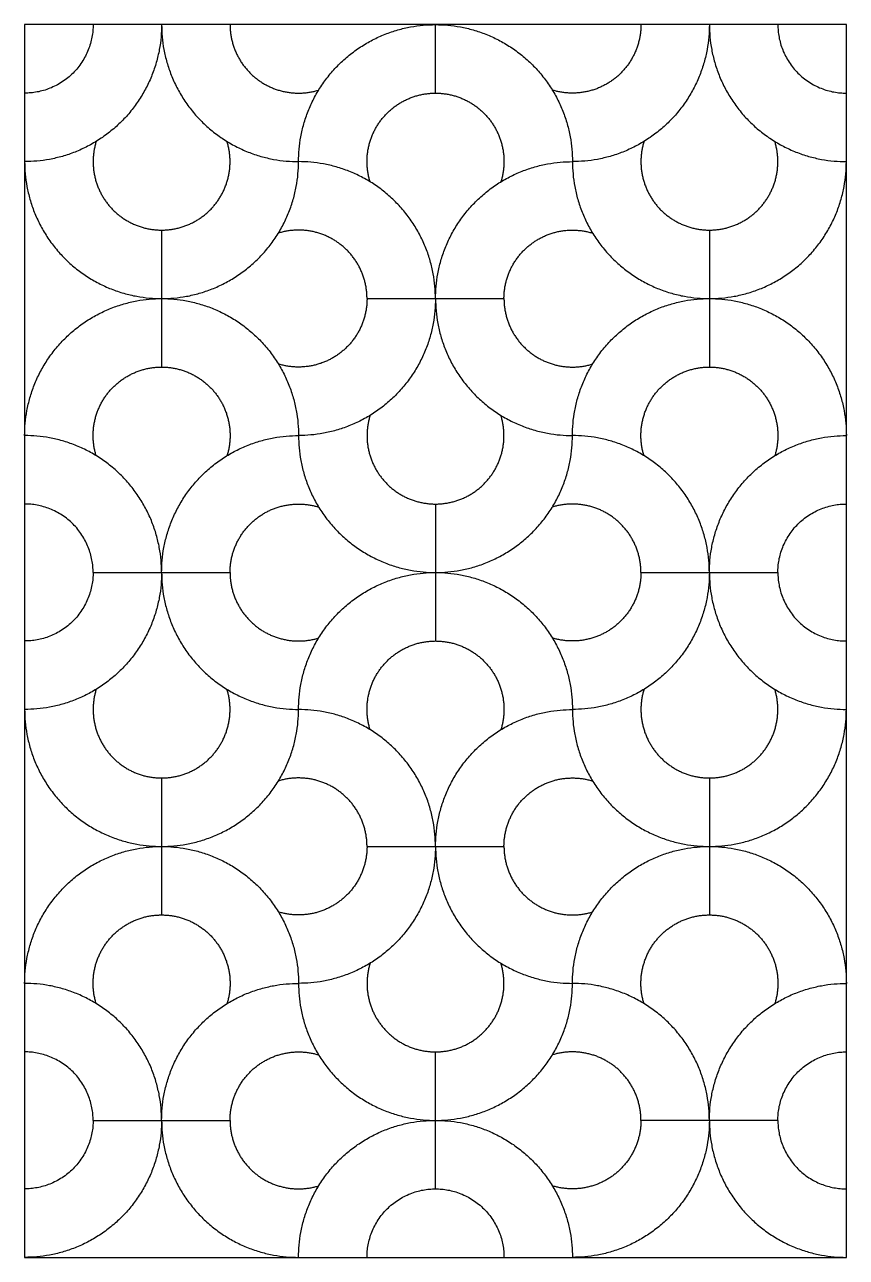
# Model space of a CAD drawing. Header units: millimetres. Extents: x -114 to 113, y -120 to 101.
# Drawn here: x 30.5 to 75.9, y 33.3 to 101.4 of the extents above; entities that cross this region are included whole.
import ezdxf

# ---------------------------------------------------------------- set-up
doc = ezdxf.new("R2010")
doc.units = ezdxf.units.MM
doc.header["$MEASUREMENT"] = 0
doc.layers.add('Layer 03', color=5, linetype='Continuous')

msp = doc.modelspace()

# ---------------------------------------------------------------- linework, layer by layer
at = {"layer": 'Layer 03'}
for p, q in [((75.913, 101.417), (30.519, 101.417)), ((30.519, 101.417), (30.519, 33.325)), ((75.913, 33.325), (75.913, 101.417))]:
    msp.add_line(p, q, dxfattribs=at)
for points in [[(53.216, 97.634), (53.216, 101.417)], [(38.084, 90.068), (38.084, 82.502)], [(68.347, 90.068), (68.347, 82.502)], [(49.433, 86.285), (56.999, 86.285)], [(53.216, 74.937), (53.216, 67.371)], [(34.301, 71.154), (41.867, 71.154)], [(64.565, 71.154), (72.13, 71.154)], [(38.084, 59.805), (38.084, 52.239)], [(68.347, 59.805), (68.347, 52.239)], [(49.433, 56.022), (56.999, 56.022)], [(53.216, 37.108), (53.216, 44.674)], [(34.301, 40.891), (41.867, 40.891)], [(72.13, 40.891), (64.565, 40.891)], [(30.519, 33.325), (75.913, 33.325)]]:
    msp.add_lwpolyline(points, dxfattribs=at)
for points in [[(34.301, 101.417), (34.301, 97.634), (30.519, 97.634)], [(38.084, 101.417), (38.084, 93.851), (30.519, 93.851)], [(38.084, 101.417), (38.084, 93.851), (45.65, 93.851)], [(68.347, 101.417), (68.347, 93.851), (60.782, 93.851)], [(68.347, 101.417), (68.347, 93.851), (75.913, 93.851)], [(72.13, 101.417), (72.13, 97.634), (75.913, 97.634)], [(53.216, 86.285), (53.216, 93.851), (45.65, 93.851)], [(53.216, 86.285), (53.216, 93.851), (60.782, 93.851)], [(53.216, 86.285), (53.216, 78.72), (45.65, 78.72)], [(53.216, 86.285), (53.216, 78.72), (60.782, 78.72)], [(38.084, 71.154), (38.084, 78.72), (30.519, 78.72)], [(38.084, 71.154), (38.084, 78.72), (45.65, 78.72)], [(68.347, 71.154), (68.347, 78.72), (60.782, 78.72)], [(68.347, 71.154), (68.347, 78.72), (75.913, 78.72)], [(34.301, 71.154), (34.301, 74.937), (30.519, 74.937)], [(72.13, 71.154), (72.13, 74.937), (75.913, 74.937)], [(38.084, 71.154), (38.084, 63.588), (30.519, 63.588)], [(34.301, 71.154), (34.301, 67.371), (30.519, 67.371)], [(38.084, 71.154), (38.084, 63.588), (45.65, 63.588)], [(68.347, 71.154), (68.347, 63.588), (60.782, 63.588)], [(68.347, 71.154), (68.347, 63.588), (75.913, 63.588)], [(72.13, 71.154), (72.13, 67.371), (75.913, 67.371)], [(53.216, 56.022), (53.216, 63.588), (45.65, 63.588)], [(53.216, 56.022), (53.216, 63.588), (60.782, 63.588)], [(53.216, 56.022), (53.216, 48.457), (45.65, 48.457)], [(53.216, 56.022), (53.216, 48.457), (60.782, 48.457)], [(38.084, 40.891), (38.084, 48.457), (30.519, 48.457)], [(38.084, 40.891), (38.084, 48.457), (45.65, 48.457)], [(68.347, 40.891), (68.347, 48.457), (60.782, 48.457)], [(68.347, 40.891), (68.347, 48.457), (75.913, 48.457)], [(34.301, 40.891), (34.301, 44.674), (30.519, 44.674)], [(72.13, 40.891), (72.13, 44.674), (75.913, 44.674)], [(38.084, 40.891), (38.084, 33.325), (30.519, 33.325)], [(34.301, 40.891), (34.301, 37.108), (30.519, 37.108)], [(38.084, 40.891), (38.084, 33.325), (45.65, 33.325)], [(68.347, 40.891), (68.347, 33.325), (60.782, 33.325)], [(68.347, 40.891), (68.347, 33.325), (75.913, 33.325)], [(72.13, 40.891), (72.13, 37.108), (75.913, 37.108)]]:
    msp.add_rational_spline(points, [1, 0.707106781187, 1], degree=2, dxfattribs=at)
for points, weights, knots in [([(41.867, 101.417), (41.867, 99.508), (43.403, 98.374), (44.939, 97.24), (46.763, 97.801)], [1, 0.892754093962, 1, 0.892754093962, 1], [0, 0, 0, 24.52745, 24.52745, 49.0549, 49.0549, 49.0549]), ([(45.65, 93.851), (45.65, 101.417), (53.216, 101.417), (60.782, 101.417), (60.782, 93.851)], [1, 0.707106781187, 1, 0.707106781187, 1], [0, 0, 0, 66.497045, 66.497045, 132.994089, 132.994089, 132.994089]), ([(64.565, 101.417), (64.565, 99.508), (63.029, 98.374), (61.493, 97.24), (59.668, 97.801)], [1, 0.892754093962, 1, 0.892754093962, 1], [0, 0, 0, 24.52745, 24.52745, 49.0549, 49.0549, 49.0549]), ([(49.6, 92.738), (49.039, 94.562), (50.173, 96.098), (51.307, 97.634), (53.216, 97.634), (55.125, 97.634), (56.259, 96.098), (57.393, 94.562), (56.831, 92.738)], [1, 0.892754093962, 1, 0.892754093962, 1, 0.892754093962, 1, 0.892754093962, 1], [-15.806378, -15.806378, -15.806378, 9.235717, 9.235717, 34.277812, 34.277812, 59.319907, 59.319907, 84.362002, 84.362002, 84.362002]), ([(34.469, 94.964), (33.907, 93.14), (35.041, 91.604), (36.175, 90.068), (38.084, 90.068), (39.993, 90.068), (41.127, 91.604), (42.262, 93.14), (41.7, 94.964)], [1, 0.892754093962, 1, 0.892754093962, 1, 0.892754093962, 1, 0.892754093962, 1], [-15.806378, -15.806378, -15.806378, 9.235717, 9.235717, 34.277812, 34.277812, 59.319907, 59.319907, 84.362002, 84.362002, 84.362002]), ([(64.732, 94.964), (64.17, 93.14), (65.304, 91.604), (66.438, 90.068), (68.347, 90.068), (70.256, 90.068), (71.391, 91.604), (72.525, 93.14), (71.963, 94.964)], [1, 0.892754093962, 1, 0.892754093962, 1, 0.892754093962, 1, 0.892754093962, 1], [-15.806378, -15.806378, -15.806378, 9.235717, 9.235717, 34.277812, 34.277812, 59.319907, 59.319907, 84.362002, 84.362002, 84.362002]), ([(30.519, 93.851), (30.519, 86.285), (38.084, 86.285), (45.65, 86.285), (45.65, 93.851)], [1, 0.707106781187, 1, 0.707106781187, 1], [0, 0, 0, 66.497045, 66.497045, 132.994089, 132.994089, 132.994089]), ([(60.782, 93.851), (60.782, 86.285), (68.347, 86.285), (75.913, 86.285), (75.913, 93.851)], [1, 0.707106781187, 1, 0.707106781187, 1], [0, 0, 0, 66.497045, 66.497045, 132.994089, 132.994089, 132.994089]), ([(49.433, 86.285), (49.433, 88.194), (47.897, 89.328), (46.361, 90.462), (44.537, 89.901)], [1, 0.892754093962, 1, 0.892754093962, 1], [0, 0, 0, 24.52745, 24.52745, 49.0549, 49.0549, 49.0549]), ([(56.999, 86.285), (56.999, 88.194), (58.535, 89.328), (60.07, 90.462), (61.895, 89.901)], [1, 0.892754093962, 1, 0.892754093962, 1], [0, 0, 0, 24.52745, 24.52745, 49.0549, 49.0549, 49.0549]), ([(30.519, 78.72), (30.519, 86.285), (38.084, 86.285), (45.65, 86.285), (45.65, 78.72)], [1, 0.707106781187, 1, 0.707106781187, 1], [0, 0, 0, 66.497045, 66.497045, 132.994089, 132.994089, 132.994089]), ([(49.433, 86.285), (49.433, 84.376), (47.897, 83.242), (46.361, 82.108), (44.537, 82.67)], [1, 0.892754093962, 1, 0.892754093962, 1], [0, 0, 0, 24.52745, 24.52745, 49.0549, 49.0549, 49.0549]), ([(56.999, 86.285), (56.999, 84.376), (58.535, 83.242), (60.07, 82.108), (61.895, 82.67)], [1, 0.892754093962, 1, 0.892754093962, 1], [0, 0, 0, 24.52745, 24.52745, 49.0549, 49.0549, 49.0549]), ([(60.782, 78.72), (60.782, 86.285), (68.347, 86.285), (75.913, 86.285), (75.913, 78.72)], [1, 0.707106781187, 1, 0.707106781187, 1], [0, 0, 0, 66.497045, 66.497045, 132.994089, 132.994089, 132.994089]), ([(34.469, 77.606), (33.907, 79.431), (35.041, 80.967), (36.175, 82.502), (38.084, 82.502), (39.993, 82.502), (41.127, 80.967), (42.262, 79.431), (41.7, 77.606)], [1, 0.892754093962, 1, 0.892754093962, 1, 0.892754093962, 1, 0.892754093962, 1], [-15.806378, -15.806378, -15.806378, 9.235717, 9.235717, 34.277812, 34.277812, 59.319907, 59.319907, 84.362002, 84.362002, 84.362002]), ([(64.732, 77.606), (64.17, 79.431), (65.304, 80.967), (66.438, 82.502), (68.347, 82.502), (70.256, 82.502), (71.391, 80.967), (72.525, 79.431), (71.963, 77.606)], [1, 0.892754093962, 1, 0.892754093962, 1, 0.892754093962, 1, 0.892754093962, 1], [-15.806378, -15.806378, -15.806378, 9.235717, 9.235717, 34.277812, 34.277812, 59.319907, 59.319907, 84.362002, 84.362002, 84.362002]), ([(49.6, 79.833), (49.039, 78.008), (50.173, 76.472), (51.307, 74.937), (53.216, 74.937), (55.125, 74.937), (56.259, 76.472), (57.393, 78.008), (56.831, 79.833)], [1, 0.892754093962, 1, 0.892754093962, 1, 0.892754093962, 1, 0.892754093962, 1], [-15.806378, -15.806378, -15.806378, 9.235717, 9.235717, 34.277812, 34.277812, 59.319907, 59.319907, 84.362002, 84.362002, 84.362002]), ([(45.65, 78.72), (45.65, 71.154), (53.216, 71.154), (60.782, 71.154), (60.782, 78.72)], [1, 0.707106781187, 1, 0.707106781187, 1], [0, 0, 0, 66.497045, 66.497045, 132.994089, 132.994089, 132.994089]), ([(41.867, 71.154), (41.867, 73.063), (43.403, 74.197), (44.939, 75.331), (46.763, 74.769)], [1, 0.892754093962, 1, 0.892754093962, 1], [0, 0, 0, 24.52745, 24.52745, 49.0549, 49.0549, 49.0549]), ([(64.565, 71.154), (64.565, 73.063), (63.029, 74.197), (61.493, 75.331), (59.668, 74.769)], [1, 0.892754093962, 1, 0.892754093962, 1], [0, 0, 0, 24.52745, 24.52745, 49.0549, 49.0549, 49.0549]), ([(41.867, 71.154), (41.867, 69.245), (43.403, 68.111), (44.939, 66.977), (46.763, 67.538)], [1, 0.892754093962, 1, 0.892754093962, 1], [0, 0, 0, 24.52745, 24.52745, 49.0549, 49.0549, 49.0549]), ([(45.65, 63.588), (45.65, 71.154), (53.216, 71.154), (60.782, 71.154), (60.782, 63.588)], [1, 0.707106781187, 1, 0.707106781187, 1], [0, 0, 0, 66.497045, 66.497045, 132.994089, 132.994089, 132.994089]), ([(64.565, 71.154), (64.565, 69.245), (63.029, 68.111), (61.493, 66.977), (59.668, 67.538)], [1, 0.892754093962, 1, 0.892754093962, 1], [0, 0, 0, 24.52745, 24.52745, 49.0549, 49.0549, 49.0549]), ([(49.6, 62.475), (49.039, 64.299), (50.173, 65.835), (51.307, 67.371), (53.216, 67.371), (55.125, 67.371), (56.259, 65.835), (57.393, 64.299), (56.831, 62.475)], [1, 0.892754093962, 1, 0.892754093962, 1, 0.892754093962, 1, 0.892754093962, 1], [-15.806378, -15.806378, -15.806378, 18.366148, 18.366148, 52.538673, 52.538673, 86.711199, 86.711199, 120.883724, 120.883724, 120.883724]), ([(34.469, 64.701), (33.907, 62.877), (35.041, 61.341), (36.175, 59.805), (38.084, 59.805), (39.993, 59.805), (41.127, 61.341), (42.262, 62.877), (41.7, 64.701)], [1, 0.892754093962, 1, 0.892754093962, 1, 0.892754093962, 1, 0.892754093962, 1], [-15.806378, -15.806378, -15.806378, 9.235717, 9.235717, 34.277812, 34.277812, 59.319907, 59.319907, 84.362002, 84.362002, 84.362002]), ([(64.732, 64.701), (64.17, 62.877), (65.304, 61.341), (66.438, 59.805), (68.347, 59.805), (70.256, 59.805), (71.391, 61.341), (72.525, 62.877), (71.963, 64.701)], [1, 0.892754093962, 1, 0.892754093962, 1, 0.892754093962, 1, 0.892754093962, 1], [-15.806378, -15.806378, -15.806378, 9.235717, 9.235717, 34.277812, 34.277812, 59.319907, 59.319907, 84.362002, 84.362002, 84.362002]), ([(30.519, 63.588), (30.519, 56.022), (38.084, 56.022), (45.65, 56.022), (45.65, 63.588)], [1, 0.707106781187, 1, 0.707106781187, 1], [0, 0, 0, 66.497045, 66.497045, 132.994089, 132.994089, 132.994089]), ([(60.782, 63.588), (60.782, 56.022), (68.347, 56.022), (75.913, 56.022), (75.913, 63.588)], [1, 0.707106781187, 1, 0.707106781187, 1], [0, 0, 0, 66.497045, 66.497045, 132.994089, 132.994089, 132.994089]), ([(49.433, 56.022), (49.433, 57.931), (47.897, 59.065), (46.361, 60.199), (44.537, 59.638)], [1, 0.892754093962, 1, 0.892754093962, 1], [0, 0, 0, 24.52745, 24.52745, 49.0549, 49.0549, 49.0549]), ([(56.999, 56.022), (56.999, 57.931), (58.535, 59.065), (60.07, 60.199), (61.895, 59.638)], [1, 0.892754093962, 1, 0.892754093962, 1], [0, 0, 0, 24.52745, 24.52745, 49.0549, 49.0549, 49.0549]), ([(30.519, 48.457), (30.519, 56.022), (38.084, 56.022), (45.65, 56.022), (45.65, 48.457)], [1, 0.707106781187, 1, 0.707106781187, 1], [0, 0, 0, 66.497045, 66.497045, 132.994089, 132.994089, 132.994089]), ([(49.433, 56.022), (49.433, 54.113), (47.897, 52.979), (46.361, 51.845), (44.537, 52.407)], [1, 0.892754093962, 1, 0.892754093962, 1], [0, 0, 0, 24.52745, 24.52745, 49.0549, 49.0549, 49.0549]), ([(56.999, 56.022), (56.999, 54.113), (58.535, 52.979), (60.07, 51.845), (61.895, 52.407)], [1, 0.892754093962, 1, 0.892754093962, 1], [0, 0, 0, 24.52745, 24.52745, 49.0549, 49.0549, 49.0549]), ([(60.782, 48.457), (60.782, 56.022), (68.347, 56.022), (75.913, 56.022), (75.913, 48.457)], [1, 0.707106781187, 1, 0.707106781187, 1], [0, 0, 0, 66.497045, 66.497045, 132.994089, 132.994089, 132.994089]), ([(34.469, 47.343), (33.907, 49.168), (35.041, 50.704), (36.175, 52.239), (38.084, 52.239), (39.993, 52.239), (41.127, 50.704), (42.262, 49.168), (41.7, 47.343)], [1, 0.892754093962, 1, 0.892754093962, 1, 0.892754093962, 1, 0.892754093962, 1], [-15.806378, -15.806378, -15.806378, 9.235717, 9.235717, 34.277812, 34.277812, 59.319907, 59.319907, 84.362002, 84.362002, 84.362002]), ([(64.732, 47.343), (64.17, 49.168), (65.304, 50.704), (66.438, 52.239), (68.347, 52.239), (70.256, 52.239), (71.391, 50.704), (72.525, 49.168), (71.963, 47.343)], [1, 0.892754093962, 1, 0.892754093962, 1, 0.892754093962, 1, 0.892754093962, 1], [-15.806378, -15.806378, -15.806378, 9.235717, 9.235717, 34.277812, 34.277812, 59.319907, 59.319907, 84.362002, 84.362002, 84.362002]), ([(49.6, 49.57), (49.039, 47.745), (50.173, 46.209), (51.307, 44.674), (53.216, 44.674), (55.125, 44.674), (56.259, 46.209), (57.393, 47.745), (56.831, 49.57)], [1, 0.892754093962, 1, 0.892754093962, 1, 0.892754093962, 1, 0.892754093962, 1], [-15.806378, -15.806378, -15.806378, 9.235717, 9.235717, 34.277812, 34.277812, 59.319907, 59.319907, 84.362002, 84.362002, 84.362002]), ([(45.65, 48.457), (45.65, 40.891), (53.216, 40.891), (60.782, 40.891), (60.782, 48.457)], [1, 0.707106781187, 1, 0.707106781187, 1], [0, 0, 0, 66.497045, 66.497045, 132.994089, 132.994089, 132.994089]), ([(41.867, 40.891), (41.867, 42.8), (43.403, 43.934), (44.939, 45.068), (46.763, 44.506)], [1, 0.892754093962, 1, 0.892754093962, 1], [0, 0, 0, 24.52745, 24.52745, 49.0549, 49.0549, 49.0549]), ([(64.565, 40.891), (64.565, 42.8), (63.029, 43.934), (61.493, 45.068), (59.668, 44.506)], [1, 0.892754093962, 1, 0.892754093962, 1], [0, 0, 0, 24.52745, 24.52745, 49.0549, 49.0549, 49.0549]), ([(41.867, 40.891), (41.867, 38.982), (43.403, 37.848), (44.939, 36.714), (46.763, 37.275)], [1, 0.892754093962, 1, 0.892754093962, 1], [0, 0, 0, 24.52745, 24.52745, 49.0549, 49.0549, 49.0549]), ([(45.65, 33.325), (45.65, 40.891), (53.216, 40.891), (60.782, 40.891), (60.782, 33.325)], [1, 0.707106781187, 1, 0.707106781187, 1], [0, 0, 0, 66.497045, 66.497045, 132.994089, 132.994089, 132.994089]), ([(64.565, 40.891), (64.565, 38.982), (63.029, 37.848), (61.493, 36.714), (59.668, 37.275)], [1, 0.892754093962, 1, 0.892754093962, 1], [0, 0, 0, 24.52745, 24.52745, 49.0549, 49.0549, 49.0549]), ([(49.433, 33.325), (49.433, 37.108), (53.216, 37.108), (56.999, 37.108), (56.999, 33.325)], [1, 0.707106781187, 1, 0.707106781187, 1], [0, 0, 0, 33.248522, 33.248522, 66.497045, 66.497045, 66.497045])]:
    msp.add_rational_spline(points, weights, degree=2, knots=knots, dxfattribs=at)

doc.saveas('drawing.dxf')
